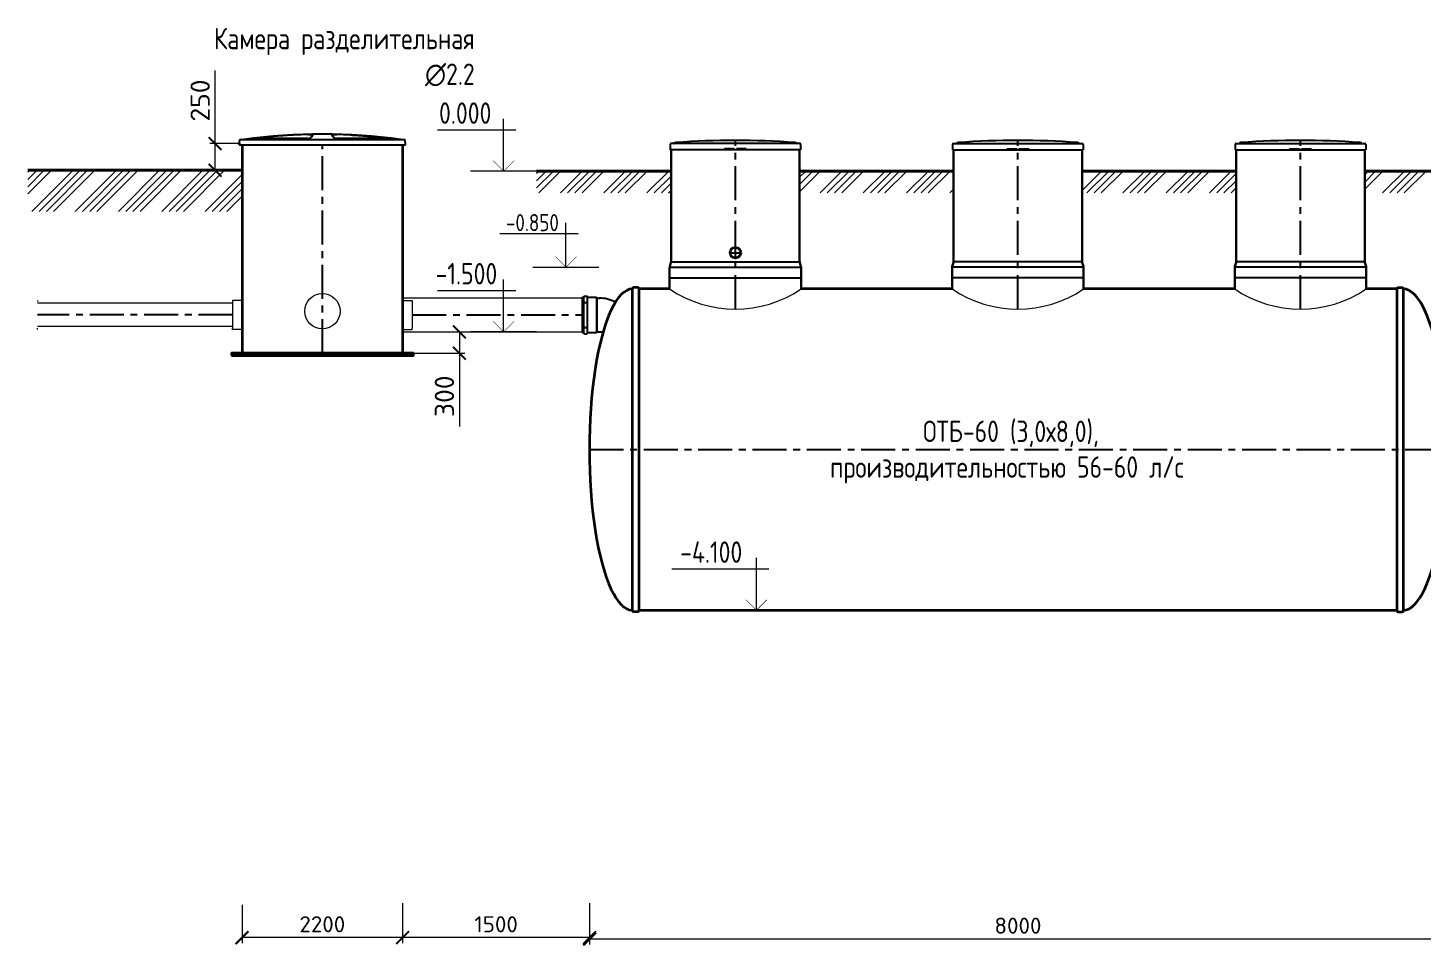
# Model space of a CAD drawing. Header units: millimetres. Extents: x 24859265 to 26550985, y 32092698 to 33532929.
# Drawn here: x 26243468 to 26256489, y 33054362 to 33062937 of the extents above; entities that cross this region are included whole.
import ezdxf

# ---------------------------------------------------------------- set-up
doc = ezdxf.new("R2010")
doc.units = ezdxf.units.MM
doc.linetypes.add('осевая', pattern=[50.8, 31.75, -6.35, 6.35, -6.35])
doc.layers.add('Mitat', color=1, linetype='Continuous')
doc.layers.add('Системный слой', color=7, linetype='Continuous')
doc.layers.add('эколайн', color=7, linetype='Continuous', lineweight=30)
doc.styles.add('ARTEM Arial', font='simplex.shx')
doc.styles.add('ARTEM GOST', font='GOST_0.TTF')
doc.dimstyles.new('ARTEM', dxfattribs={"dimtxt": 70, "dimasz": 50, "dimexe": 35, "dimexo": 15, "dimgap": 10, "dimtad": 1, "dimdec": 0, "dimtxsty": 'ARTEM Arial', "dimcen": 2.5, "dimclrd": 7, "dimclre": 7, "dimclrt": 7, "dimadec": 0, "dimazin": 0, "dimtfac": 1, "dimtdec": 0, "dimtmove": 0, "dimatfit": 3, "dimfxl": 1, "dimlwd": 15, "dimlwe": 15, "dimarcsym": 0})

# ---------------------------------------------------------------- blocks, each defined once
blk = doc.blocks.new('_ArchTick')
at = {"color": 0, "linetype": 'ByBlock', "const_width": 0.15}
blk.add_lwpolyline([(-0.5, -0.5), (0.5, 0.5)], dxfattribs=at)
blk = doc.blocks.new('*D170')
at = {"color": 5, "lineweight": 15, "transparency": 16777216}
for p, q in [((26247073, 33060099), (26247548, 33060099)), ((26247498, 33060099), (26247498, 33059899)), ((26246983, 33059899), (26247548, 33059899)), ((26247498, 33059899), (26247498, 33059216))]:
    blk.add_line(p, q, dxfattribs=at)
at = {"color": 5, "lineweight": 15, "transparency": 16777216, "xscale": 120, "yscale": 120, "zscale": 120}
for p, rotation in [((26247498, 33060099), 90), ((26247498, 33059899), 270)]:
    blk.add_blockref('_ArchTick', p, dxfattribs=dict(at, rotation=rotation))
at = {"color": 7, "lineweight": 20, "transparency": 16777216, "insert": (26247358, 33059497), "char_height": 180, "attachment_point": 5, "rotation": 90, "style": 'ARTEM Arial'}
blk.add_mtext('300', dxfattribs=at)
blk = doc.blocks.new('*D171')
at = {"color": 5, "lineweight": 15, "transparency": 16777216}
for p, q in [((26245217, 33061857), (26245217, 33062540)), ((26245454, 33061857), (26245167, 33061857)), ((26245217, 33061607), (26245217, 33061857)), ((26245454, 33061607), (26245167, 33061607))]:
    blk.add_line(p, q, dxfattribs=at)
at = {"color": 5, "lineweight": 15, "transparency": 16777216, "xscale": 120, "yscale": 120, "zscale": 120}
for p, rotation in [((26245217, 33061857), 90), ((26245217, 33061607), 270)]:
    blk.add_blockref('_ArchTick', p, dxfattribs=dict(at, rotation=rotation))
at = {"color": 7, "lineweight": 20, "transparency": 16777216, "insert": (26245077, 33062259), "char_height": 180, "attachment_point": 5, "rotation": 90, "style": 'ARTEM Arial'}
blk.add_mtext('250', dxfattribs=at)
blk = doc.blocks.new('*D172')
at = {"color": 7, "lineweight": 15, "transparency": 16777216}
for p, q in [((26248714, 33054763), (26248714, 33054378)), ((26256714, 33054751), (26256714, 33054378)), ((26256714, 33054428), (26248714, 33054428))]:
    blk.add_line(p, q, dxfattribs=at)
at = {"color": 7, "lineweight": 15, "transparency": 16777216, "xscale": 120, "yscale": 120, "zscale": 120, "rotation": 180}
blk.add_blockref('_ArchTick', (26248714, 33054428), dxfattribs=at)
at = {"color": 7, "lineweight": 15, "transparency": 16777216, "xscale": 120, "yscale": 120, "zscale": 120}
blk.add_blockref('_ArchTick', (26256714, 33054428), dxfattribs=at)
at = {"color": 7, "lineweight": 20, "transparency": 16777216, "insert": (26252714, 33054553), "char_height": 150, "attachment_point": 5, "style": 'ARTEM Arial'}
blk.add_mtext('8000', dxfattribs=at)
blk = doc.blocks.new('*D191')
at = {"color": 7, "lineweight": 15, "transparency": 16777216}
for p, q in [((26246968, 33054748), (26246968, 33054391)), ((26248714, 33054763), (26248714, 33054391)), ((26248714, 33054441), (26246968, 33054441))]:
    blk.add_line(p, q, dxfattribs=at)
at = {"color": 7, "lineweight": 15, "transparency": 16777216, "xscale": 120, "yscale": 120, "zscale": 120, "rotation": 180}
blk.add_blockref('_ArchTick', (26246968, 33054441), dxfattribs=at)
at = {"color": 7, "lineweight": 15, "transparency": 16777216, "xscale": 120, "yscale": 120, "zscale": 120}
blk.add_blockref('_ArchTick', (26248714, 33054441), dxfattribs=at)
at = {"color": 7, "lineweight": 20, "transparency": 16777216, "insert": (26247841, 33054566), "char_height": 150, "attachment_point": 5, "style": 'ARTEM Arial'}
blk.add_mtext('1500', dxfattribs=at)
blk = doc.blocks.new('*D192')
at = {"color": 7, "lineweight": 15, "transparency": 16777216}
for p, q in [((26245468, 33054748), (26245468, 33054391)), ((26246968, 33054763), (26246968, 33054391)), ((26246968, 33054441), (26245468, 33054441))]:
    blk.add_line(p, q, dxfattribs=at)
at = {"color": 7, "lineweight": 15, "transparency": 16777216, "xscale": 120, "yscale": 120, "zscale": 120, "rotation": 180}
blk.add_blockref('_ArchTick', (26245468, 33054441), dxfattribs=at)
at = {"color": 7, "lineweight": 15, "transparency": 16777216, "xscale": 120, "yscale": 120, "zscale": 120}
blk.add_blockref('_ArchTick', (26246968, 33054441), dxfattribs=at)
at = {"color": 7, "lineweight": 20, "transparency": 16777216, "insert": (26246218, 33054566), "char_height": 150, "attachment_point": 5, "style": 'ARTEM Arial'}
blk.add_mtext('2200', dxfattribs=at)

msp = doc.modelspace()

# ---------------------------------------------------------------- hatches: boundary and pattern name
at = {"lineweight": 20}
h = msp.add_hatch(dxfattribs=at)
h.set_pattern_fill('ANSI34', color=253, scale=15, style=0)
h.set_pattern_definition([(45, (25901103.74, 33885894.56), (-202.05576, 202.05576), []), (45, (25901171.1, 33885894.56), (-202.05576, 202.05576), []), (45, (25901238.44, 33885894.56), (-202.05576, 202.05576), []), (45, (25901305.8, 33885894.56), (-202.05576, 202.05576), [])])
h.paths.add_polyline_path([(26245468.3322, 33061607.3932), (26243468.3322, 33061607.3932), (26243468.3322, 33061223.3025), (26245468.3322, 33061223.3025)])

# ---------------------------------------------------------------- linework, layer by layer
at = {"lineweight": 35}
for p, q in [((26245468.3322, 33061844.4362), (26245468.3322, 33059898.7713)), ((26246968.3322, 33059898.7713), (26246968.3322, 33061844.4362)), ((26245468.3322, 33059898.7713), (26246968.3322, 33059898.7713))]:
    msp.add_line(p, q, dxfattribs=at)
at = {"color": 1, "linetype": 'осевая', "lineweight": 25, "ltscale": 10}
for p, q in [((26246218.3322, 33059898.7713), (26246218.3322, 33061844.4362)), ((26250075.4518, 33060311.3829), (26250075.4518, 33061886.1362)), ((26252713.8447, 33060311.3829), (26252713.8447, 33061886.1362)), ((26255352.2376, 33060311.3829), (26255352.2376, 33061886.1362)), ((26250025.4518, 33060837.6677), (26250125.4518, 33060837.6677)), ((26250075.4518, 33060787.6677), (26250075.4518, 33060887.6677)), ((26245378.976, 33060257.3932), (26243557.6883, 33060257.3932)), ((26247057.6883, 33060257.3932), (26248645.8466, 33060257.3932)), ((26248711.5932, 33058999.0932), (26256711.5932, 33058999.0932))]:
    msp.add_line(p, q, dxfattribs=at)
at = {"lineweight": 30}
for p, q in [((26249475.4518, 33061799.0932), (26249475.4518, 33060758.8434)), ((26250675.4518, 33061799.0932), (26250675.4518, 33060758.8434)), ((26252113.8447, 33061799.0932), (26252113.8447, 33060752.0256)), ((26253313.8447, 33061799.0932), (26253313.8447, 33060758.8434)), ((26254752.2376, 33061799.0932), (26254752.2376, 33060752.0256)), ((26255952.2376, 33061799.0932), (26255952.2376, 33060758.8434)), ((26249461.4518, 33060695.6032), (26249461.4518, 33060499.0932)), ((26249462.7798, 33060708.1104), (26249474.1237, 33060745.2727)), ((26250688.1237, 33060708.1104), (26250676.7798, 33060745.2727)), ((26250689.4518, 33060695.6032), (26250689.4518, 33060499.0932)), ((26252099.8447, 33060695.6032), (26252099.8447, 33060499.0932)), ((26252101.1727, 33060708.1104), (26252112.5166, 33060745.2727)), ((26253326.5166, 33060708.1104), (26253315.1727, 33060745.2727)), ((26253327.8447, 33060695.6032), (26253327.8447, 33060499.0932)), ((26254738.2376, 33060695.6032), (26254738.2376, 33060499.0932)), ((26254739.5656, 33060708.1104), (26254750.9095, 33060745.2727)), ((26255964.9095, 33060708.1104), (26255953.5656, 33060745.2727)), ((26255966.2376, 33060695.6032), (26255966.2376, 33060499.0932))]:
    msp.add_line(p, q, dxfattribs=at)
at = {"lineweight": 40}
for p, q in [((26243468.3322, 33061607.3932), (26245468.3322, 33061607.3932)), ((26249475.4518, 33061599.0932), (26248219.3233, 33061599.0932)), ((26252113.8447, 33061599.0932), (26250675.4518, 33061599.0932)), ((26254752.2376, 33061599.0932), (26253313.8447, 33061599.0932)), ((26258966.1522, 33061599.0932), (26255952.2376, 33061599.0932))]:
    msp.add_line(p, q, dxfattribs=at)
at = {"lineweight": 20}
for p, q in [((26248219.3233, 33061577.6954), (26248240.7211, 33061599.0932)), ((26248219.3233, 33061510.3434), (26248308.073, 33061599.0932)), ((26248219.3233, 33061442.9915), (26248375.425, 33061599.0932)), ((26248239.2969, 33061395.613), (26248442.7771, 33061599.0932)), ((26248441.3524, 33061395.613), (26248644.8326, 33061599.0932)), ((26248508.7043, 33061395.613), (26248712.1845, 33061599.0932)), ((26248576.0563, 33061395.613), (26248779.5365, 33061599.0932)), ((26248643.4084, 33061395.613), (26248846.8886, 33061599.0932)), ((26248845.4639, 33061395.613), (26249048.9441, 33061599.0932)), ((26248912.8159, 33061395.613), (26249116.2961, 33061599.0932)), ((26248980.1678, 33061395.613), (26249183.648, 33061599.0932)), ((26249047.5199, 33061395.613), (26249251.0001, 33061599.0932)), ((26249249.5754, 33061395.613), (26249453.0556, 33061599.0932)), ((26250675.4518, 33061541.8028), (26250732.7422, 33061599.0932)), ((26250675.4518, 33061474.4508), (26250800.0941, 33061599.0932)), ((26250675.4518, 33061407.0987), (26250867.4462, 33061599.0932)), ((26250866.0215, 33061395.613), (26251069.5017, 33061599.0932)), ((26250933.3735, 33061395.613), (26251136.8537, 33061599.0932)), ((26251000.7254, 33061395.613), (26251204.2056, 33061599.0932)), ((26251068.0775, 33061395.613), (26251271.5577, 33061599.0932)), ((26251270.1331, 33061395.613), (26251473.6133, 33061599.0932)), ((26251337.485, 33061395.613), (26251540.9652, 33061599.0932)), ((26251404.837, 33061395.613), (26251608.3172, 33061599.0932)), ((26251472.1891, 33061395.613), (26251675.6693, 33061599.0932)), ((26251674.2446, 33061395.613), (26251877.7248, 33061599.0932)), ((26251741.5965, 33061395.613), (26251945.0767, 33061599.0932)), ((26251808.9485, 33061395.613), (26252012.4287, 33061599.0932)), ((26251876.3006, 33061395.613), (26252079.7808, 33061599.0932)), ((26253313.8447, 33061418.7669), (26253494.1709, 33061599.0932)), ((26253358.0426, 33061395.613), (26253561.5228, 33061599.0932)), ((26253425.3946, 33061395.613), (26253628.8748, 33061599.0932)), ((26253492.7467, 33061395.613), (26253696.2269, 33061599.0932)), ((26253694.8022, 33061395.613), (26253898.2824, 33061599.0932)), ((26253762.1542, 33061395.613), (26253965.6344, 33061599.0932)), ((26253829.5061, 33061395.613), (26254032.9863, 33061599.0932)), ((26253896.8582, 33061395.613), (26254100.3384, 33061599.0932)), ((26254098.9137, 33061395.613), (26254302.394, 33061599.0932)), ((26254166.2657, 33061395.613), (26254369.7459, 33061599.0932)), ((26254233.6176, 33061395.613), (26254437.0979, 33061599.0932)), ((26254300.9697, 33061395.613), (26254504.45, 33061599.0932)), ((26254503.0253, 33061395.613), (26254706.5055, 33061599.0932)), ((26254570.3772, 33061395.613), (26254752.2376, 33061577.4733)), ((26255952.2376, 33061565.1387), (26255986.192, 33061599.0932)), ((26255952.2376, 33061497.7868), (26256053.544, 33061599.0932)), ((26255952.2376, 33061430.4347), (26256120.8961, 33061599.0932)), ((26256119.4714, 33061395.613), (26256322.9516, 33061599.0932)), ((26256186.8233, 33061395.613), (26256390.3035, 33061599.0932)), ((26256254.1753, 33061395.613), (26256457.6555, 33061599.0932)), ((26256321.5274, 33061395.613), (26256525.0076, 33061599.0932)), ((26249316.9274, 33061395.613), (26249475.4518, 33061554.1374)), ((26249384.2793, 33061395.613), (26249475.4518, 33061486.7854)), ((26252078.3561, 33061395.613), (26252113.8447, 33061431.1015)), ((26254637.7292, 33061395.613), (26254752.2376, 33061510.1214)), ((26254705.0813, 33061395.613), (26254752.2376, 33061442.7693)), ((26249451.6314, 33061395.613), (26249475.4518, 33061419.4333)), ((26243557.6883, 33060392.9506), (26243557.6883, 33060382.1432)), ((26245468.3322, 33060392.9506), (26245378.976, 33060392.9506)), ((26245378.976, 33060392.9506), (26245378.976, 33060382.1432)), ((26246968.3322, 33060415.6932), (26248645.8466, 33060415.6932)), ((26246968.3322, 33060392.9506), (26247057.6883, 33060392.9506)), ((26247057.6883, 33060392.9506), (26247057.6883, 33060382.1432)), ((26245378.976, 33060365.0932), (26243557.6883, 33060365.0932)), ((26245378.976, 33060382.1432), (26245378.976, 33060132.6432)), ((26247057.6883, 33060382.1432), (26247057.6883, 33060132.6432)), ((26245378.976, 33060149.6932), (26243557.6883, 33060149.6932)), ((26243557.6883, 33060121.8357), (26243557.6883, 33060132.6432)), ((26245378.976, 33060121.8357), (26245378.976, 33060132.6432)), ((26247057.6883, 33060121.8357), (26247057.6883, 33060132.6432)), ((26245468.3322, 33060121.8357), (26245378.976, 33060121.8357)), ((26246968.3322, 33060121.8357), (26247057.6883, 33060121.8357)), ((26246968.3322, 33060099.0932), (26248645.8466, 33060099.0932))]:
    msp.add_line(p, q, dxfattribs=at)
at = {"lineweight": 25}
for p, q in [((26249461.7846, 33060701.3574), (26250689.119, 33060701.3574)), ((26249475.119, 33060752.0256), (26250675.7846, 33060752.0256)), ((26253327.5119, 33060701.3574), (26252100.1775, 33060701.3574)), ((26253314.1775, 33060752.0256), (26252113.5119, 33060752.0256)), ((26255965.9048, 33060701.3574), (26254738.5704, 33060701.3574)), ((26255952.5704, 33060752.0256), (26254751.9048, 33060752.0256)), ((26249461.4518, 33060602.6032), (26250689.4518, 33060602.6032)), ((26253327.8447, 33060602.6032), (26252099.8447, 33060602.6032)), ((26255966.2376, 33060602.6032), (26254738.2376, 33060602.6032))]:
    msp.add_line(p, q, dxfattribs=at)
at = {"color": 7, "lineweight": 25}
for p, q in [((26248645.8466, 33060421.7932), (26248645.8466, 33060091.3932)), ((26248645.8466, 33060421.7932), (26248660.8466, 33060421.7932)), ((26248660.8466, 33060089.7932), (26248660.8466, 33060423.3932)), ((26248669.5466, 33060432.0932), (26248684.8466, 33060432.0932)), ((26248693.5466, 33060089.7932), (26248693.5466, 33060423.3932)), ((26248693.5466, 33060421.7932), (26248777.8466, 33060421.7932)), ((26248782.2922, 33060414.0932), (26248777.8466, 33060421.7932)), ((26248782.2922, 33060414.0932), (26248804.7922, 33060414.0932)), ((26248645.8466, 33060365.0932), (26248645.8466, 33060149.6932)), ((26248645.8466, 33060365.0932), (26248660.8466, 33060365.0932)), ((26248660.8466, 33060148.0932), (26248660.8466, 33060365.0932)), ((26248669.5466, 33060373.7932), (26248684.8466, 33060373.7932)), ((26248693.5466, 33060148.0932), (26248693.5466, 33060365.0932)), ((26248645.8466, 33060149.6932), (26248660.8466, 33060149.6932)), ((26248669.5466, 33060139.3932), (26248684.8466, 33060139.3932)), ((26248645.8466, 33060091.3932), (26248660.8466, 33060091.3932)), ((26248669.5466, 33060081.0932), (26248684.8466, 33060081.0932)), ((26248693.5466, 33060091.3932), (26248777.8466, 33060091.3932)), ((26248782.2922, 33060099.0932), (26248777.8466, 33060091.3932)), ((26248782.2922, 33060099.0932), (26248840.3663, 33060099.0932))]:
    msp.add_line(p, q, dxfattribs=at)
at = {"lineweight": 20}
msp.add_lwpolyline([(26243468.3322, 33061607.3932), (26245468.3322, 33061607.3932)], dxfattribs=at)
at = {"lineweight": 35}
for points in [[(26249123.8447, 33060514.0948, 0.4142135624), (26249113.8447, 33060504.0948), (26249113.8447, 33060499.0932)], [(26249173.8447, 33060499.0948), (26249173.8447, 33060504.0948, 0.4142135624), (26249163.8447, 33060514.0948), (26249123.8447, 33060514.0948)], [(26256253.8447, 33060499.0948), (26256253.8447, 33060504.0948, -0.4142135624), (26256263.8447, 33060514.0948), (26256303.8447, 33060514.0948)], [(26256303.8447, 33060514.0948, -0.4142135624), (26256313.8447, 33060504.0948), (26256313.8447, 33060499.0932)], [(26249123.8447, 33057484.0915, -0.4142135624), (26249113.8447, 33057494.0915), (26249113.8447, 33057499.0932)], [(26249173.8447, 33057499.0915), (26249173.8447, 33057494.0915, -0.4142135624), (26249163.8447, 33057484.0915), (26249123.8447, 33057484.0915)], [(26256253.8447, 33057499.0915), (26256253.8447, 33057494.0915, 0.4142135624), (26256263.8447, 33057484.0915), (26256303.8447, 33057484.0915)], [(26256303.8447, 33057484.0915, 0.4142135624), (26256313.8447, 33057494.0915), (26256313.8447, 33057499.0932)]]:
    msp.add_lwpolyline(points, format="xyb", dxfattribs=at)
for points in [[(26249113.8447, 33057499.0932), (26249113.8447, 33060499.0932)], [(26249461.4518, 33060499.0932), (26249173.8447, 33060499.0932)], [(26249461.4518, 33060499.0932), (26249173.8447, 33060499.0932)], [(26249173.8447, 33060499.0932), (26249173.8447, 33057499.0932)], [(26252099.8447, 33060499.0932), (26250689.4518, 33060499.0932)], [(26254738.2376, 33060499.0932), (26253327.8447, 33060499.0932)], [(26256253.8447, 33060499.0932), (26255966.2376, 33060499.0932)], [(26256253.8447, 33060499.0932), (26256253.8447, 33057499.0932)], [(26256313.8447, 33057499.0932), (26256313.8447, 33060499.0932)], [(26249173.8447, 33057499.0932), (26256253.8447, 33057499.0932)]]:
    msp.add_lwpolyline(points, dxfattribs=at)
msp.add_lwpolyline([(26245368.3322, 33059878.7713), (26247068.3322, 33059878.7713), (26247068.3322, 33059898.7713), (26245368.3322, 33059898.7713)], close=True, dxfattribs=at)
msp.add_circle((26250075.4518, 33060837.6677), 50, dxfattribs=at)
at = {"lineweight": 20}
msp.add_circle((26246218.3323, 33060291.7185), 164.9984, dxfattribs=at)
at = {"color": 7, "lineweight": 25}
for centre, radius, start, end in [((26249497.4495, 33061872.2929), 14.8378, 270.00090244, 300.58038667), ((26249526.6491, 33061834.5393), 33.0566, 102.60850985, 130.91712828), ((26250075.4518, 33053882.7177), 8003.4184, 86.01630263, 93.98369737), ((26250624.2545, 33061834.5393), 33.0566, 49.08287172, 77.39149015), ((26250653.4541, 33061872.2929), 14.8378, 239.41961333, 269.99909756), ((26252135.8424, 33061872.2929), 14.8378, 270.00090244, 300.58038667), ((26252165.042, 33061834.5393), 33.0566, 102.60850985, 130.91712828), ((26252713.8447, 33053882.7177), 8003.4184, 86.01630263, 93.98369737), ((26253262.6473, 33061834.5393), 33.0566, 49.08287172, 77.39149015), ((26253291.847, 33061872.2929), 14.8378, 239.41961333, 269.99909756), ((26254774.2353, 33061872.2929), 14.8378, 270.00090244, 300.58038667), ((26254803.4349, 33061834.5393), 33.0566, 102.60850985, 130.91712828), ((26255352.2376, 33053882.7177), 8003.4184, 86.01630263, 93.98369737), ((26255901.0402, 33061834.5393), 33.0566, 49.08287172, 77.39149015), ((26255930.2399, 33061872.2929), 14.8378, 239.41961333, 269.99909756), ((26248669.5466, 33060423.3932), 8.7, 90, 180), ((26248684.8466, 33060423.3932), 8.7, 0, 90), ((26248804.7922, 33060099.0932), 315, 61.6369487, 90), ((26248669.5466, 33060365.0932), 8.7, 90, 180), ((26248684.8466, 33060365.0932), 8.7, 0, 90), ((26248669.5466, 33060148.0932), 8.7, 180, 270), ((26248684.8466, 33060148.0932), 8.7, 270, 0), ((26248669.5466, 33060089.7932), 8.7, 180, 270), ((26248684.8466, 33060089.7932), 8.7, 270, 0)]:
    msp.add_arc(centre, radius, start, end, dxfattribs=at)
at = {"lineweight": 30}
for centre, start, end in [((26249531.4518, 33060694.5397), 168.82142952, 180), ((26249405.4518, 33060758.8434), 348.82142952, 0), ((26250745.4518, 33060758.8434), 180, 191.17857048), ((26250619.4518, 33060694.5397), 0, 11.17857048), ((26252169.8447, 33060694.5397), 168.82142952, 180), ((26252043.8447, 33060758.8434), 348.82142952, 0), ((26253383.8447, 33060758.8434), 180, 191.17857048), ((26253257.8447, 33060694.5397), 0, 11.17857048), ((26254808.2376, 33060694.5397), 168.82142952, 180), ((26254682.2376, 33060758.8434), 348.82142952, 0), ((26256022.2376, 33060758.8434), 180, 191.17857048), ((26255896.2376, 33060694.5397), 0, 11.17857048)]:
    msp.add_arc(centre, 70, start, end, dxfattribs=at)
at = {"lineweight": 20}
for centre in [(26250075.4518, 33061409.4347), (26252713.8447, 33061409.4347), (26255352.2376, 33061409.4347)]:
    msp.add_arc(centre, 1098.0518, 236.00143224, 303.99856776, dxfattribs=at)
at = {"lineweight": 35}
for centre, start_param, end_param in [((26249113.8447, 33058999.0932), 0, 3.1415926536), ((26256313.8447, 33058999.0932), 3.1415926536, 6.2831853072)]:
    msp.add_ellipse(centre, major_axis=(0, 1500), ratio=0.2681676507, start_param=start_param, end_param=end_param, dxfattribs=at)
at = {"layer": 'Mitat', "color": 7, "lineweight": 25}
for p, q in [((26248777.8466, 33060421.7932), (26248777.8466, 33060091.3932)), ((26248782.2922, 33060414.0932), (26248782.2922, 33060099.0932))]:
    msp.add_line(p, q, dxfattribs=at)
at = {"layer": 'Системный слой', "color": 7, "lineweight": 25}
for p, q in [((26245440.9577, 33061844.4362), (26245444.5335, 33061885.3077)), ((26245440.9577, 33061844.4362), (26246218.3322, 33061844.4362)), ((26245454.4955, 33061894.4362), (26246218.3322, 33061894.4362)), ((26246083.3218, 33061904.416), (26245576.4573, 33061904.416)), ((26246132.0409, 33061942.0804), (26246130.3064, 33061937.315)), ((26246218.3322, 33061894.4362), (26246982.1688, 33061894.4362)), ((26246218.3322, 33061844.4362), (26246995.7066, 33061844.4362)), ((26246306.3579, 33061937.315), (26246304.6234, 33061942.0804)), ((26246860.2071, 33061904.416), (26246353.3425, 33061904.416)), ((26246995.7066, 33061844.4362), (26246992.1308, 33061885.3077)), ((26249466.1043, 33061848.5525), (26249466.1043, 33061799.0932)), ((26250675.8966, 33061857.4551), (26249475.0069, 33061857.4551)), ((26250684.7993, 33061848.5525), (26250684.7993, 33061799.0932)), ((26252104.4972, 33061848.5525), (26252104.4972, 33061799.0932)), ((26252113.3998, 33061857.4551), (26253314.2895, 33061857.4551)), ((26253323.1922, 33061848.5525), (26253323.1922, 33061799.0932)), ((26254742.8901, 33061848.5525), (26254742.8901, 33061799.0932)), ((26254751.7927, 33061857.4551), (26255952.6824, 33061857.4551)), ((26255961.5851, 33061848.5525), (26255961.5851, 33061799.0932)), ((26249973.8358, 33061799.0932), (26249466.1043, 33061799.0932)), ((26249973.8358, 33061807.0067), (26249973.8358, 33061799.0932)), ((26249978.1104, 33061807.0067), (26249973.8358, 33061807.0067)), ((26249978.1104, 33061799.0932), (26249973.8358, 33061799.0932)), ((26249978.1104, 33061807.0067), (26249978.1104, 33061799.0932)), ((26250002.8034, 33061807.0067), (26249978.1104, 33061807.0067)), ((26250002.8034, 33061799.0932), (26249978.1104, 33061799.0932)), ((26250065.5599, 33061807.0067), (26250002.8034, 33061807.0067)), ((26250065.5599, 33061799.0932), (26250002.8034, 33061799.0932)), ((26250065.5599, 33061807.0067), (26250065.5599, 33061799.0932)), ((26250085.3436, 33061799.0932), (26250065.5599, 33061799.0932)), ((26250085.3436, 33061807.0067), (26250085.3436, 33061799.0932)), ((26250148.1002, 33061807.0067), (26250085.3436, 33061807.0067)), ((26250148.1002, 33061799.0932), (26250085.3436, 33061799.0932)), ((26250172.7932, 33061807.0067), (26250148.1002, 33061807.0067)), ((26250172.7932, 33061799.0932), (26250148.1002, 33061799.0932)), ((26250177.0677, 33061807.0067), (26250172.7932, 33061807.0067)), ((26250172.7932, 33061807.0067), (26250172.7932, 33061799.0932)), ((26250177.0677, 33061799.0932), (26250172.7932, 33061799.0932)), ((26250177.0677, 33061807.0067), (26250177.0677, 33061799.0932)), ((26250684.7993, 33061799.0932), (26250177.0677, 33061799.0932)), ((26252104.4972, 33061799.0932), (26252612.2287, 33061799.0932)), ((26252612.2287, 33061807.0067), (26252616.5033, 33061807.0067)), ((26252612.2287, 33061807.0067), (26252612.2287, 33061799.0932)), ((26252612.2287, 33061799.0932), (26252616.5033, 33061799.0932)), ((26252616.5033, 33061807.0067), (26252641.1963, 33061807.0067)), ((26252616.5033, 33061807.0067), (26252616.5033, 33061799.0932)), ((26252616.5033, 33061799.0932), (26252641.1963, 33061799.0932)), ((26252641.1963, 33061807.0067), (26252703.9528, 33061807.0067)), ((26252641.1963, 33061799.0932), (26252703.9528, 33061799.0932)), ((26252703.9528, 33061807.0067), (26252703.9528, 33061799.0932)), ((26252703.9528, 33061799.0932), (26252723.7365, 33061799.0932)), ((26252723.7365, 33061807.0067), (26252723.7365, 33061799.0932)), ((26252723.7365, 33061807.0067), (26252786.4931, 33061807.0067)), ((26252723.7365, 33061799.0932), (26252786.4931, 33061799.0932)), ((26252786.4931, 33061807.0067), (26252811.1861, 33061807.0067)), ((26252786.4931, 33061799.0932), (26252811.1861, 33061799.0932)), ((26252811.1861, 33061807.0067), (26252811.1861, 33061799.0932)), ((26252811.1861, 33061807.0067), (26252815.4606, 33061807.0067)), ((26252811.1861, 33061799.0932), (26252815.4606, 33061799.0932)), ((26252815.4606, 33061807.0067), (26252815.4606, 33061799.0932)), ((26252815.4606, 33061799.0932), (26253323.1922, 33061799.0932)), ((26254742.8901, 33061799.0932), (26255250.6216, 33061799.0932)), ((26255250.6216, 33061807.0067), (26255254.8962, 33061807.0067)), ((26255250.6216, 33061807.0067), (26255250.6216, 33061799.0932)), ((26255250.6216, 33061799.0932), (26255254.8962, 33061799.0932)), ((26255254.8962, 33061807.0067), (26255279.5892, 33061807.0067)), ((26255254.8962, 33061807.0067), (26255254.8962, 33061799.0932)), ((26255254.8962, 33061799.0932), (26255279.5892, 33061799.0932)), ((26255279.5892, 33061807.0067), (26255342.3457, 33061807.0067)), ((26255279.5892, 33061799.0932), (26255342.3457, 33061799.0932)), ((26255342.3457, 33061807.0067), (26255342.3457, 33061799.0932)), ((26255342.3457, 33061799.0932), (26255362.1294, 33061799.0932)), ((26255362.1294, 33061807.0067), (26255362.1294, 33061799.0932)), ((26255362.1294, 33061807.0067), (26255424.886, 33061807.0067)), ((26255362.1294, 33061799.0932), (26255424.886, 33061799.0932)), ((26255424.886, 33061807.0067), (26255449.579, 33061807.0067)), ((26255424.886, 33061799.0932), (26255449.579, 33061799.0932)), ((26255449.579, 33061807.0067), (26255449.579, 33061799.0932)), ((26255449.579, 33061807.0067), (26255453.8535, 33061807.0067)), ((26255449.579, 33061799.0932), (26255453.8535, 33061799.0932)), ((26255453.8535, 33061807.0067), (26255453.8535, 33061799.0932)), ((26255453.8535, 33061799.0932), (26255961.5851, 33061799.0932))]:
    msp.add_line(p, q, dxfattribs=at)
for centre, radius, start, end in [((26245454.4955, 33061884.4362), 10, 90, 174.9999999), ((26246218.3322, 33056546.5462), 5397.89, 82.19547593, 97.80452407), ((26246083.3218, 33061954.416), 50, 270, 340.00000002), ((26246353.3425, 33061954.416), 50, 199.99999998, 270), ((26246982.1688, 33061884.4362), 10, 5.0000001, 90), ((26249475.0069, 33061848.5525), 8.9027, 90, 180), ((26250675.8966, 33061848.5525), 8.9027, 0, 90), ((26252113.3998, 33061848.5525), 8.9027, 90, 180), ((26253314.2895, 33061848.5525), 8.9027, 0, 90), ((26254751.7927, 33061848.5525), 8.9027, 90, 180), ((26255952.6824, 33061848.5525), 8.9027, 0, 90)]:
    msp.add_arc(centre, radius, start, end, dxfattribs=at)
for start_param, end_param in [(-1.5443622625, -1.5187311118), (-1.6228615418, -1.5972303911)]:
    msp.add_ellipse((26246218.3322, 33057205.4194), major_axis=(-5042.411, 0), ratio=0.9396926208, start_param=start_param, end_param=end_param, dxfattribs=at)
for points, knots in [([(26245955.9165, 33061937.315), (26245936.2205, 33061936.3505), (26245901.8261, 33061934.4752), (26245862.5599, 33061931.9505), (26245828.5857, 33061929.5761), (26245800.0558, 33061927.4242), (26245771.9848, 33061925.1143), (26245753.9839, 33061923.561), (26245741.0163, 33061922.4084), (26245728.3467, 33061921.2503), (26245716.0764, 33061920.098), (26245704.2124, 33061918.955), (26245692.9633, 33061917.8446), (26245682.236, 33061916.7615), (26245672.1451, 33061915.7207), (26245662.5968, 33061914.7159), (26245653.7048, 33061913.7623), (26245645.2626, 33061912.8408), (26245637.3283, 33061911.9599), (26245629.8565, 33061911.1167), (26245623.0618, 33061910.3378), (26245616.8328, 33061909.6132), (26245611.2795, 33061908.9582), (26245606.2943, 33061908.3623), (26245601.9869, 33061907.8408), (26245598.1429, 33061907.3699), (26245594.7693, 33061906.9517), (26245591.7769, 33061906.5762), (26245589.2861, 33061906.2598), (26245587.1849, 33061905.9898), (26245585.4865, 33061905.7689), (26245584.0855, 33061905.5846), (26245582.9926, 33061905.4392), (26245582.0831, 33061905.3169), (26245581.3167, 33061905.2127), (26245580.6381, 33061905.1194), (26245580.0668, 33061905.0399), (26245579.5768, 33061904.9709), (26245579.1678, 33061904.9126), (26245578.7059, 33061904.8459), (26245578.2973, 33061904.7858), (26245577.9303, 33061904.7305), (26245577.6555, 33061904.6883), (26245577.434, 33061904.6534), (26245577.2528, 33061904.6242), (26245577.1081, 33061904.6004), (26245576.958, 33061904.575), (26245576.8107, 33061904.5491), (26245576.6845, 33061904.5258), (26245576.5672, 33061904.5027), (26245576.4527, 33061904.4781), (26245576.3576, 33061904.453), (26245576.3142, 33061904.432), (26245576.3427, 33061904.4189), (26245576.4111, 33061904.416), (26245576.4573, 33061904.416)], [0, 0, 0, 0, 8.4905695969, 14.8157009333, 16.9144847187, 23.1340576947, 27.1222010157, 29.0419956937, 30.9199254009, 32.7356627457, 34.5313415046, 36.2414342646, 37.8861135141, 39.4200463625, 40.9084750932, 42.2814056944, 43.5837529801, 44.7904978886, 45.9713003543, 47.0558703602, 48.0699333312, 48.9668500539, 49.818162945, 50.5500268055, 51.2088700376, 51.7687749444, 52.3022872438, 52.7569701418, 53.1585160637, 53.4774578404, 53.7669293022, 53.9915934839, 54.1796537148, 54.3263311653, 54.4665015193, 54.5878126027, 54.6971361994, 54.788021687, 54.8725920496, 54.9429839175, 55.0758673169, 55.1419207541, 55.2035091704, 55.2819042792, 55.3200793335, 55.3595913676, 55.413309431, 55.4661591766, 55.5177290408, 55.5661299207, 55.630229632, 55.7149079337, 55.8083013313, 55.9048158905, 56, 56, 56, 56]), ([(26246085.0563, 33061942.0804), (26246087.5762, 33061942.143), (26246090.9531, 33061942.2207), (26246095.5455, 33061942.3144), (26246098.0339, 33061942.361), (26246100.8939, 33061942.4104), (26246102.8965, 33061942.4421), (26246105.2346, 33061942.4755), (26246107.1225, 33061942.5001), (26246109.3027, 33061942.525), (26246111.7208, 33061942.5483), (26246113.9974, 33061942.565), (26246116.1161, 33061942.5751), (26246117.7923, 33061942.5795), (26246119.3304, 33061942.5799), (26246120.9542, 33061942.5765), (26246122.4829, 33061942.5683), (26246123.7965, 33061942.5562), (26246124.9973, 33061942.5413), (26246126.2103, 33061942.5212), (26246127.5862, 33061942.4895), (26246128.7004, 33061942.4535), (26246129.5503, 33061942.4164), (26246130.1379, 33061942.3844), (26246130.6947, 33061942.3471), (26246131.2545, 33061942.2975), (26246131.8854, 33061942.2114), (26246132.0606, 33061942.1347), (26246132.0409, 33061942.0804)], [0, 0, 0, 0, 2.9513272764, 3.9424803671, 5.4361728267, 5.9343134456, 7.4227758384, 7.9145534929, 8.8910107768, 9.8520121249, 10.7968724946, 12.188090515, 13.0935219556, 13.97038052, 14.8125321522, 15.6188044169, 16.773919248, 17.6324604231, 18.2350171382, 19.3170583238, 20.4081033063, 21.7581768581, 22.619837977, 23.354994625, 24.0826329613, 25.1483017802, 26.4600108246, 29, 29, 29, 29]), ([(26246304.6234, 33061942.0804), (26246304.6157, 33061942.1016), (26246304.6411, 33061942.1424), (26246304.8019, 33061942.2003), (26246305.0862, 33061942.2547), (26246305.5002, 33061942.3058), (26246306.0467, 33061942.3534), (26246306.7252, 33061942.3968), (26246307.533, 33061942.436), (26246308.4647, 33061942.4704), (26246309.5127, 33061942.5001), (26246310.6673, 33061942.525), (26246311.9183, 33061942.545), (26246313.2592, 33061942.5605), (26246314.6761, 33061942.5713), (26246316.1523, 33061942.5778), (26246317.8954, 33061942.5805), (26246319.9147, 33061942.5777), (26246322.0591, 33061942.5683), (26246323.8723, 33061942.5562), (26246325.687, 33061942.5413), (26246327.9992, 33061942.5186), (26246330.3213, 33061942.4904), (26246332.9159, 33061942.4547), (26246335.2805, 33061942.4187), (26246337.5908, 33061942.3792), (26246339.9661, 33061942.3362), (26246342.5079, 33061942.2869), (26246345.7401, 33061942.2185), (26246348.7391, 33061942.1504), (26246350.6628, 33061942.1039), (26246351.6081, 33061942.0804)], [0, 0, 0, 0, 1.1000986003, 2.1738803453, 3.2566369946, 4.3503231637, 5.4483426962, 6.5482079399, 7.6446693758, 8.733300406, 9.8107705123, 10.8711857929, 11.9137903389, 12.9394540654, 13.9514897678, 14.933691886, 15.8846511358, 17.2345428049, 18.5091522736, 19.4565080531, 20.1213982215, 21.3153747021, 22.9233838357, 23.4658060874, 24.959821216, 26.1740684541, 26.5739398193, 28.1252786158, 29.5278356549, 30.7870607735, 32, 32, 32, 32]), ([(26246480.7478, 33061937.315), (26246500.1788, 33061936.3635), (26246538.9914, 33061934.2501), (26246592.1642, 33061930.7686), (26246639.5402, 33061927.2086), (26246676.1004, 33061924.1643), (26246702.4652, 33061921.7965), (26246719.1402, 33061920.2356), (26246731.0751, 33061919.0891), (26246742.4055, 33061917.9738), (26246753.2215, 33061916.8846), (26246763.408, 33061915.8364), (26246773.0561, 33061914.8232), (26246782.0516, 33061913.8605), (26246790.5986, 33061912.9292), (26246798.6365, 33061912.0382), (26246806.2083, 33061911.1849), (26246813.0968, 33061910.3962), (26246819.414, 33061909.6621), (26246825.0471, 33061908.9983), (26246830.1042, 33061908.3942), (26246834.4729, 33061907.8658), (26246838.3702, 33061907.3886), (26246841.7882, 33061906.965), (26246844.8173, 33061906.5851), (26246847.3347, 33061906.2654), (26246849.4553, 33061905.9929), (26246851.166, 33061905.7705), (26246852.5747, 33061905.5851), (26246853.6707, 33061905.4393), (26246854.5812, 33061905.3169), (26246855.3477, 33061905.2127), (26246856.0263, 33061905.1194), (26246856.5975, 33061905.0399), (26246857.0875, 33061904.9709), (26246857.4965, 33061904.9126), (26246857.9584, 33061904.8459), (26246858.367, 33061904.7858), (26246858.734, 33061904.7305), (26246859.0088, 33061904.6883), (26246859.2304, 33061904.6534), (26246859.4115, 33061904.6242), (26246859.5563, 33061904.6004), (26246859.7063, 33061904.575), (26246859.8536, 33061904.5491), (26246859.9798, 33061904.5258), (26246860.0971, 33061904.5027), (26246860.2116, 33061904.4781), (26246860.3068, 33061904.453), (26246860.3501, 33061904.432), (26246860.3216, 33061904.4189), (26246860.2532, 33061904.416), (26246860.2071, 33061904.416)], [0, 0, 0, 0, 7.9271864215, 15.8230744979, 21.6780077935, 27.2673409203, 30.7753277075, 32.4829306642, 34.1112005463, 35.6786027257, 37.1427067387, 38.5641991472, 39.8772025127, 41.1237723654, 42.2801087252, 43.4117638789, 44.4516461539, 45.4242419492, 46.2849150456, 47.101989427, 47.8044508873, 48.4367360041, 48.973773198, 49.4852617248, 49.9206085217, 50.3046714766, 50.6090466585, 50.8850362951, 51.0986800602, 51.2771696919, 51.4159891471, 51.5486510337, 51.6634644802, 51.7669325483, 51.8529498171, 51.9329898727, 51.9996106167, 52.1253746701, 52.1878892907, 52.2461781885, 52.3203735468, 52.3565035487, 52.3938989168, 52.4447392837, 52.4947578224, 52.5435650206, 52.5893729811, 52.6500387605, 52.7301807158, 52.8185709009, 52.9099150411, 53, 53, 53, 53])]:
    msp.add_open_spline(points, degree=3, knots=knots, dxfattribs=at)
at = {"layer": 'эколайн', "lineweight": 13, "ltscale": 200}
for p, q in [((26247910.8858, 33061982.899), (26247910.8858, 33062087.5757)), ((26247910.8858, 33061982.899), (26247294.0108, 33061982.899)), ((26248025.2322, 33061982.899), (26247910.8858, 33061982.899)), ((26247910.8858, 33061599.0932), (26247910.8858, 33061982.899)), ((26248219.3233, 33061599.0932), (26247602.4483, 33061599.0932)), ((26248493.245, 33061013.5315), (26248493.245, 33061118.2082)), ((26248493.245, 33061013.5315), (26247876.37, 33061013.5315)), ((26248607.5914, 33061013.5315), (26248493.245, 33061013.5315)), ((26248493.245, 33060702.6677), (26248493.245, 33061013.5315)), ((26248184.8075, 33060702.6677), (26248801.6825, 33060702.6677)), ((26247910.8858, 33060482.899), (26247910.8858, 33060587.5757)), ((26247910.8858, 33060482.899), (26247294.0108, 33060482.899)), ((26248025.2322, 33060482.899), (26247910.8858, 33060482.899)), ((26247910.8858, 33060099.0932), (26247910.8858, 33060482.899)), ((26248219.3233, 33060099.0932), (26247602.4483, 33060099.0932)), ((26250272.2662, 33057882.899), (26250272.2662, 33057987.5757)), ((26250272.2662, 33057882.899), (26249483.1118, 33057882.899)), ((26250386.6126, 33057882.899), (26250272.2662, 33057882.899)), ((26250272.2662, 33057499.0932), (26250272.2662, 33057882.899))]:
    msp.add_line(p, q, dxfattribs=at)
at = {"layer": 'эколайн', "linetype": 'Continuous', "lineweight": 35, "ltscale": 200, "const_width": 5}
for points in [[(26247812.6536, 33061697.3254), (26247910.8858, 33061599.0932), (26248009.118, 33061697.3254)], [(26248591.4772, 33060800.8999), (26248493.245, 33060702.6677), (26248395.0128, 33060800.8999)], [(26247812.6536, 33060197.3254), (26247910.8858, 33060099.0932), (26248009.118, 33060197.3254)], [(26250174.034, 33057597.3254), (26250272.2662, 33057499.0932), (26250370.4984, 33057597.3254)]]:
    msp.add_lwpolyline(points, dxfattribs=at)

# ---------------------------------------------------------------- texts
at = {"lineweight": 20, "style": 'ARTEM GOST'}
for s, insert, char_height, width, attachment_point in [('Камера разделительная\\P∅2.2', (26247641.2733, 33062938.1201), 200, 3048.508414, 3), ('\\pi772.16;0.000', (26246535.7155, 33062241.3761), 200, 2065.897914, 1), ('\\pi56.952;-0.850', (26247876.37, 33061198.8106), 160, 616.875, 1), ('\\pi740.02;-1.500', (26246535.7155, 33060741.3761), 200, 2065.897914, 1), ('\\pi918.17;ОТБ-60 (3,0х8,0), \\P\\pi49.688;производительностью 56-60 л/с', (26250909.7225, 33059269.5525), 200, 3508.95414, 1), ('\\pi732.88;-4.100', (26248827.1527, 33058141.3761), 200, 2065.897914, 1)]:
    msp.add_mtext(s, dxfattribs=dict(at, insert=insert, char_height=char_height, width=width, attachment_point=attachment_point))

# ---------------------------------------------------------------- dimensions: what is measured, and where the dimension line sits
at = {"lineweight": 20}
for base, p1, p2, angle, override, picture, middle in [((26245217.2614, 33061857.3932), (26245468.9572, 33061607.3932), (26245468.9572, 33061857.3932), 90, {"dimtxt": 180, "dimasz": 120, "dimexe": 50, "dimgap": 50, "dimblk1": 'ArchTick', "dimblk2": 'ArchTick', "dimsah": 1, "dimclrd": 5, "dimclre": 5}, '*D171', (26245077.2614, 33062258.8217)), ((26248713.8447, 33054428.3365), (26256713.8447, 33054765.6563), (26248713.8447, 33054778.448), 180, {"dimtxt": 150, "dimasz": 120, "dimexe": 50, "dimgap": 50, "dimblk1": 'ArchTick', "dimblk2": 'ArchTick', "dimsah": 1}, '*D172', (26252713.8447, 33054553.3365))]:
    dim = msp.add_linear_dim(base=base, p1=p1, p2=p2, angle=angle, dimstyle='ARTEM', override=override, dxfattribs=at)
    dim.commit()
    dim.dimension.update_dxf_attribs({"geometry": picture, "text_midpoint": middle})
for base, p1, p2, angle, text, override, picture, middle in [((26247498.3296, 33059898.7713), (26247057.6883, 33060099.0932), (26246968.3322, 33059898.7713), 90, '300', {"dimtxt": 180, "dimasz": 120, "dimexe": 50, "dimgap": 50, "dimblk1": 'ArchTick', "dimblk2": 'ArchTick', "dimsah": 1, "dimclrd": 5, "dimclre": 5}, '*D170', (26247358.3296, 33059497.3427)), ((26245468.3322, 33054441.1282), (26246968.3322, 33054778.448), (26245468.3322, 33054763.448), 180, '2200', {"dimtxt": 150, "dimasz": 120, "dimexe": 50, "dimgap": 50, "dimblk1": 'ArchTick', "dimblk2": 'ArchTick', "dimsah": 1}, '*D192', (26246218.3322, 33054566.1282)), ((26246968.3322, 33054441.1282), (26248713.8447, 33054778.448), (26246968.3322, 33054763.448), 180, '1500', {"dimtxt": 150, "dimasz": 120, "dimexe": 50, "dimgap": 50, "dimblk1": 'ArchTick', "dimblk2": 'ArchTick', "dimsah": 1}, '*D191', (26247841.0884, 33054566.1282))]:
    dim = msp.add_linear_dim(base=base, p1=p1, p2=p2, angle=angle, text=text, dimstyle='ARTEM', override=override, dxfattribs=at)
    dim.commit()
    dim.dimension.update_dxf_attribs({"geometry": picture, "text_midpoint": middle})

doc.saveas('drawing.dxf')
